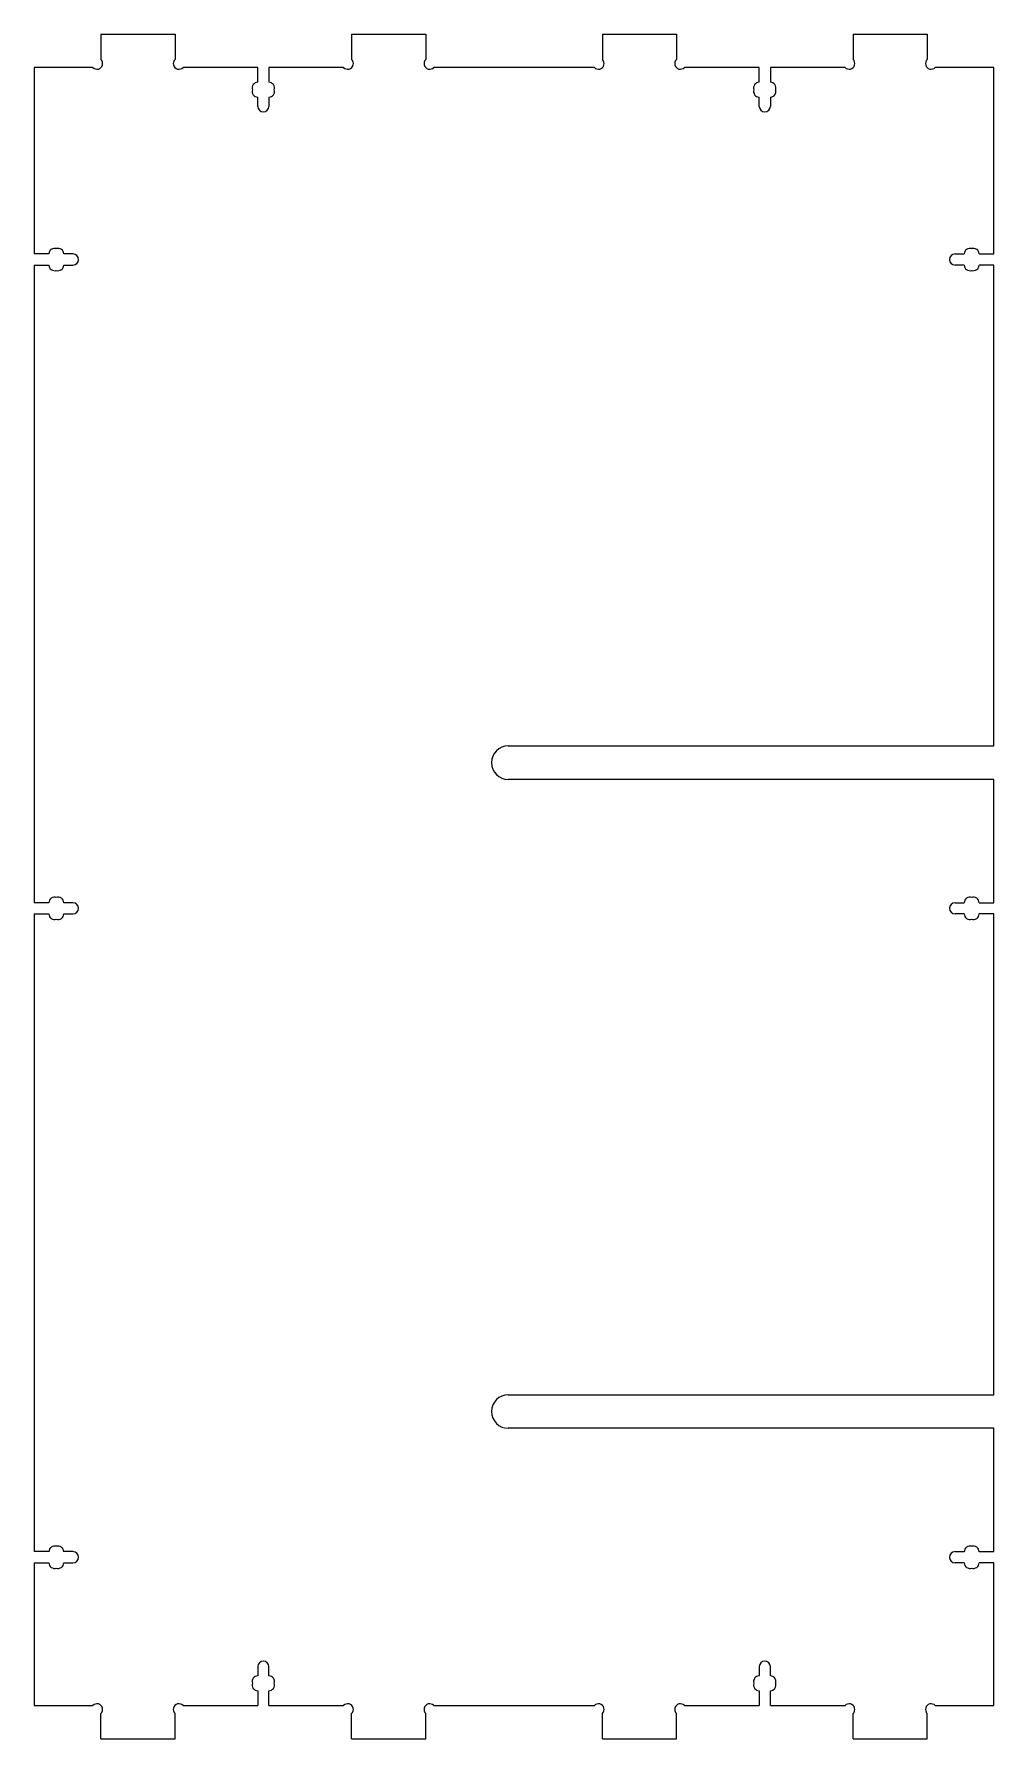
# Model space of a CAD drawing. Header units: millimetres. Extents: x 0 to 518, y 0 to 920.
import ezdxf

# ---------------------------------------------------------------- set-up
doc = ezdxf.new("R2010")
doc.units = ezdxf.units.MM
doc.layers.get('0').update_dxf_attribs({"linetype": 'CONTINUOUS'})

msp = doc.modelspace()

# ---------------------------------------------------------------- linework, layer by layer
for p, q in [((36.08, 919.6), (76.08, 919.6)), ((36.08, 919.6), (36.08, 905.91)), ((76.08, 919.6), (76.08, 905.91)), ((171.38, 919.6), (211.38, 919.6)), ((171.38, 919.6), (171.38, 905.91)), ((211.38, 919.6), (211.38, 905.91)), ((306.69, 919.6), (346.69, 919.6)), ((306.69, 919.6), (306.69, 905.91)), ((346.69, 919.6), (346.69, 905.91)), ((442, 919.6), (482, 919.6)), ((442, 919.6), (442, 905.91)), ((482, 919.6), (482, 905.91)), ((31.76, 901.6), (0, 901.6)), ((0, 901.6), (0, 801)), ((120.73, 901.6), (80.39, 901.6)), ((120.73, 893.59), (120.73, 901.6)), ((167.07, 901.6), (126.73, 901.6)), ((126.73, 901.6), (126.73, 893.59)), ((302.38, 901.6), (215.7, 901.6)), ((391.35, 901.6), (351, 901.6)), ((391.35, 893.59), (391.35, 901.6)), ((437.69, 901.6), (397.35, 901.6)), ((397.35, 901.6), (397.35, 893.59)), ((518, 901.6), (486.31, 901.6)), ((518, 801), (518, 901.6)), ((120.73, 880.6), (120.73, 885.61)), ((126.73, 885.61), (126.73, 880.6)), ((391.35, 880.6), (391.35, 885.61)), ((397.35, 885.61), (397.35, 880.6)), ((8.01, 801), (0, 801)), ((21, 801), (15.99, 801)), ((497, 801), (502.01, 801)), ((509.99, 801), (518, 801)), ((0, 795), (8.01, 795)), ((0, 795), (0, 451)), ((15.99, 795), (21, 795)), ((502.01, 795), (497, 795)), ((518, 795), (509.99, 795)), ((518, 535.67), (518, 795)), ((255.93, 535.67), (518, 535.67)), ((518, 517.52), (255.93, 517.52)), ((518, 451), (518, 517.52)), ((8.01, 451), (0, 451)), ((21, 451), (15.99, 451)), ((497, 451), (502.01, 451)), ((509.99, 451), (518, 451)), ((0, 445), (8.01, 445)), ((0, 445), (0, 101)), ((15.99, 445), (21, 445)), ((502.01, 445), (497, 445)), ((518, 445), (509.99, 445)), ((518, 185.68), (518, 445)), ((255.93, 185.68), (518, 185.68)), ((518, 167.53), (255.93, 167.53)), ((518, 101), (518, 167.53)), ((8.01, 101), (0, 101)), ((0, 95), (8.01, 95)), ((0, 95), (0, 18)), ((21, 101), (15.99, 101)), ((15.99, 95), (21, 95)), ((497, 101), (502.01, 101)), ((502.01, 95), (497, 95)), ((509.99, 101), (518, 101)), ((518, 95), (509.99, 95)), ((518, 18), (518, 95)), ((120.73, 39), (120.73, 33.99)), ((126.73, 33.99), (126.73, 39)), ((391.35, 39), (391.35, 33.99)), ((397.35, 33.99), (397.35, 39)), ((120.73, 26.01), (120.73, 18)), ((126.73, 18), (126.73, 26.01)), ((391.35, 26.01), (391.35, 18)), ((397.35, 18), (397.35, 26.01)), ((0, 18), (31.76, 18)), ((36.08, 0), (36.08, 13.69)), ((76.08, 0), (76.08, 13.69)), ((80.39, 18), (120.73, 18)), ((126.73, 18), (167.07, 18)), ((171.38, 0), (171.38, 13.69)), ((211.38, 0), (211.38, 13.69)), ((215.7, 18), (302.38, 18)), ((306.69, 0), (306.69, 13.69)), ((346.69, 0), (346.69, 13.69)), ((351, 18), (391.35, 18)), ((397.35, 18), (437.69, 18)), ((442, 0), (442, 13.69)), ((482, 0), (482, 13.69)), ((486.31, 18), (518, 18)), ((36.08, 0), (76.08, 0)), ((171.38, 0), (211.38, 0)), ((306.69, 0), (346.69, 0)), ((442, 0), (482, 0))]:
    msp.add_line(p, q)
for centre, radius, start, end in [((33.95, 903.72), 3.05, 224.06826, 45.93174), ((78.2, 903.72), 3.05, 134.06826, 315.93174), ((169.26, 903.72), 3.05, 224.06826, 45.93174), ((213.5, 903.72), 3.05, 134.06826, 315.93174), ((304.57, 903.72), 3.05, 224.06826, 45.93174), ((348.81, 903.72), 3.05, 134.06826, 315.93174), ((439.88, 903.72), 3.05, 224.06826, 45.93174), ((484.12, 903.72), 3.05, 134.06826, 315.93174), ((120.74, 890.54), 3.05, 90.12541, 198.01625), ((126.72, 890.54), 3.05, 341.98375, 89.87459), ((391.35, 890.54), 3.05, 90.12541, 198.01625), ((397.34, 890.54), 3.05, 341.98375, 89.87459), ((120.74, 888.66), 3.05, 161.98375, 269.87459), ((126.72, 888.66), 3.05, 270.12541, 18.01625), ((391.35, 888.66), 3.05, 161.98375, 269.87459), ((397.34, 888.66), 3.05, 270.12541, 18.01625), ((123.73, 880.6), 3, 180, 0), ((394.35, 880.6), 3, 180, 0), ((11.06, 800.99), 3.05, 71.98375, 179.87459), ((12.94, 800.99), 3.05, 0.12541, 108.01625), ((21, 798), 3, 270, 90), ((497, 798), 3, 90, 270), ((505.06, 800.99), 3.05, 71.98375, 179.87459), ((506.94, 800.99), 3.05, 0.12541, 108.01625), ((11.06, 795.01), 3.05, 180.12541, 288.01625), ((12.94, 795.01), 3.05, 251.98375, 359.87459), ((505.06, 795.01), 3.05, 180.12541, 288.01625), ((506.94, 795.01), 3.05, 251.98375, 359.87459), ((255.93, 526.6), 9.07, 90, 270), ((11.06, 450.99), 3.05, 71.98375, 179.87459), ((12.94, 450.99), 3.05, 0.12541, 108.01625), ((21, 448), 3, 270, 90), ((497, 448), 3, 90, 270), ((505.06, 450.99), 3.05, 71.98375, 179.87459), ((506.94, 450.99), 3.05, 0.12541, 108.01625), ((11.06, 445.01), 3.05, 180.12541, 288.01625), ((12.94, 445.01), 3.05, 251.98375, 359.87459), ((505.06, 445.01), 3.05, 180.12541, 288.01625), ((506.94, 445.01), 3.05, 251.98375, 359.87459), ((255.93, 176.6), 9.07, 90, 270), ((11.06, 100.99), 3.05, 71.98375, 179.87459), ((12.94, 100.99), 3.05, 0.12541, 108.01625), ((505.06, 100.99), 3.05, 71.98375, 179.87459), ((506.94, 100.99), 3.05, 0.12541, 108.01625), ((11.06, 95.01), 3.05, 180.12541, 288.01625), ((12.94, 95.01), 3.05, 251.98375, 359.87459), ((21, 98), 3, 270, 90), ((497, 98), 3, 90, 270), ((505.06, 95.01), 3.05, 180.12541, 288.01625), ((506.94, 95.01), 3.05, 251.98375, 359.87459), ((123.73, 39), 3, 0, 180), ((394.35, 39), 3, 0, 180), ((120.74, 30.94), 3.05, 90.12541, 198.01625), ((120.74, 29.06), 3.05, 161.98375, 269.87459), ((126.72, 30.94), 3.05, 341.98375, 89.87459), ((126.72, 29.06), 3.05, 270.12541, 18.01625), ((391.35, 30.94), 3.05, 90.12541, 198.01625), ((391.35, 29.06), 3.05, 161.98375, 269.87459), ((397.34, 30.94), 3.05, 341.98375, 89.87459), ((397.34, 29.06), 3.05, 270.12541, 18.01625), ((33.95, 15.88), 3.05, 314.06826, 135.93174), ((78.2, 15.88), 3.05, 44.06826, 225.93174), ((169.26, 15.88), 3.05, 314.06826, 135.93174), ((213.5, 15.88), 3.05, 44.06826, 225.93174), ((304.57, 15.88), 3.05, 314.06826, 135.93174), ((348.81, 15.88), 3.05, 44.06826, 225.93174), ((439.88, 15.88), 3.05, 314.06826, 135.93174), ((484.12, 15.88), 3.05, 44.06826, 225.93174)]:
    msp.add_arc(centre, radius, start, end)

doc.saveas('drawing.dxf')
